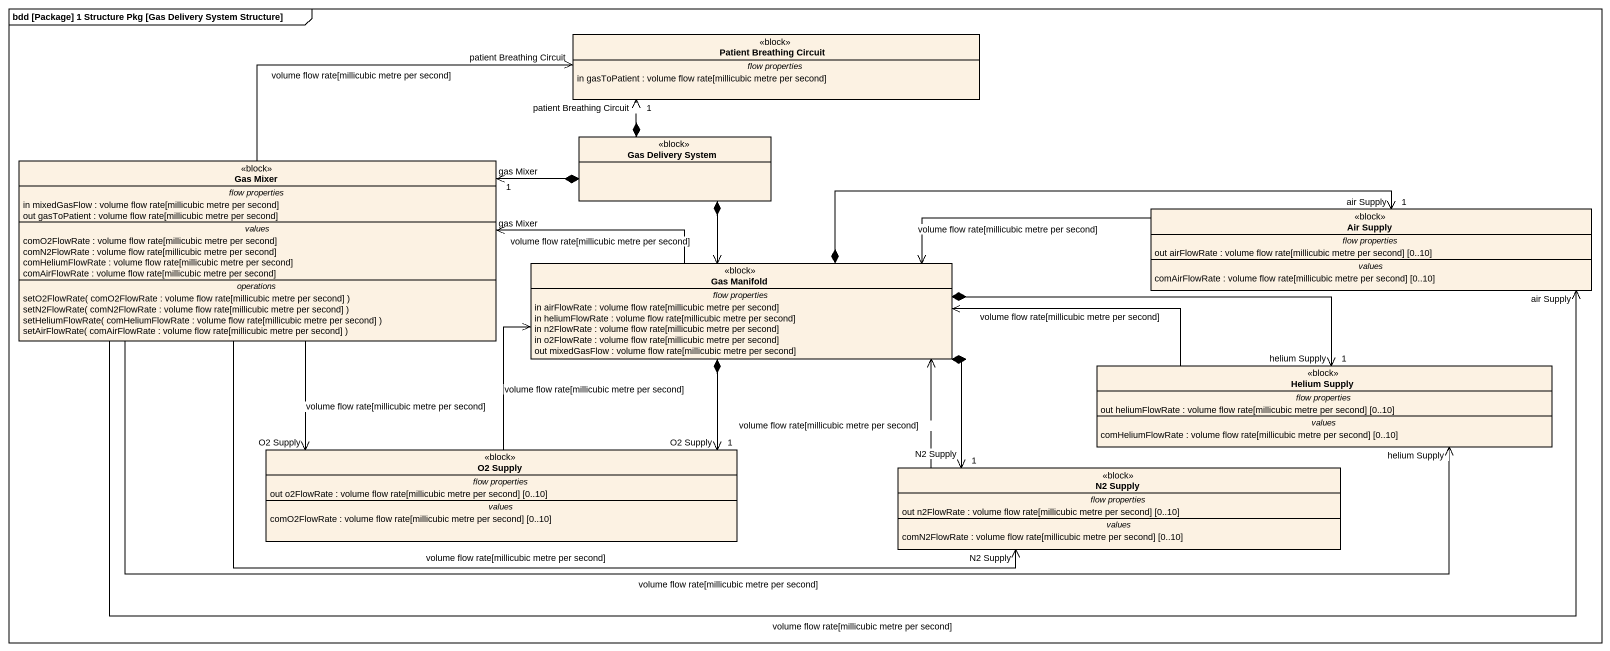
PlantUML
@startuml
mainframe bdd [Package] 1 Structure Pkg [Gas Delivery System Structure]
hide circle
hide empty members
class "Patient Breathing Circuit" as Patient_Breathing_Circuit <<block>> {
  -- flow properties --
  in gasToPatient : volume flow rate[millicubic metre per second]
}
class "Gas Delivery System" as Gas_Delivery_System <<block>>
class "Gas Mixer" as Gas_Mixer <<block>> {
  -- flow properties --
  in mixedGasFlow : volume flow rate[millicubic metre per second]
  out gasToPatient : volume flow rate[millicubic metre per second]
  -- values --
  comO2FlowRate : volume flow rate[millicubic metre per second]
  comN2FlowRate : volume flow rate[millicubic metre per second]
  comHeliumFlowRate : volume flow rate[millicubic metre per second]
  comAirFlowRate : volume flow rate[millicubic metre per second]
  -- operations --
  setO2FlowRate( comO2FlowRate : volume flow rate[millicubic metre per second] )
  setN2FlowRate( comN2FlowRate : volume flow rate[millicubic metre per second] )
  setHeliumFlowRate( comHeliumFlowRate : volume flow rate[millicubic metre per second] )
  setAirFlowRate( comAirFlowRate : volume flow rate[millicubic metre per second] )
}
class "Air Supply" as Air_Supply <<block>> {
  -- flow properties --
  out airFlowRate : volume flow rate[millicubic metre per second] [0..10]
  -- values --
  comAirFlowRate : volume flow rate[millicubic metre per second] [0..10]
}
class "Gas Manifold" as Gas_Manifold <<block>> {
  -- flow properties --
  in airFlowRate : volume flow rate[millicubic metre per second]
  in heliumFlowRate : volume flow rate[millicubic metre per second]
  in n2FlowRate : volume flow rate[millicubic metre per second]
  in o2FlowRate : volume flow rate[millicubic metre per second]
  out mixedGasFlow : volume flow rate[millicubic metre per second]
}
class "Helium Supply" as Helium_Supply <<block>> {
  -- flow properties --
  out heliumFlowRate : volume flow rate[millicubic metre per second] [0..10]
  -- values --
  comHeliumFlowRate : volume flow rate[millicubic metre per second] [0..10]
}
class "O2 Supply" as O2_Supply <<block>> {
  -- flow properties --
  out o2FlowRate : volume flow rate[millicubic metre per second] [0..10]
  -- values --
  comO2FlowRate : volume flow rate[millicubic metre per second] [0..10]
}
class "N2 Supply" as N2_Supply <<block>> {
  -- flow properties --
  out n2FlowRate : volume flow rate[millicubic metre per second] [0..10]
  -- values --
  comN2FlowRate : volume flow rate[millicubic metre per second] [0..10]
}
Gas_Delivery_System *-up-> "patient Breathing Circuit\n1" Patient_Breathing_Circuit
Gas_Delivery_System *-left-> "gas Mixer\n1" Gas_Mixer
Gas_Delivery_System *--> Gas_Manifold
Gas_Mixer -right-> "patient Breathing Circuit" Patient_Breathing_Circuit : volume flow rate[millicubic metre per second]
Gas_Mixer -right-> "air Supply" Air_Supply : volume flow rate[millicubic metre per second]
Gas_Mixer -right-> "helium Supply" Helium_Supply : volume flow rate[millicubic metre per second]
Gas_Mixer --> "O2 Supply" O2_Supply : volume flow rate[millicubic metre per second]
Gas_Mixer -right-> "N2 Supply" N2_Supply : volume flow rate[millicubic metre per second]
Air_Supply -left-> Gas_Manifold : volume flow rate[millicubic metre per second]
Gas_Manifold -left-> "gas Mixer" Gas_Mixer : volume flow rate[millicubic metre per second]
Gas_Manifold *-right-> "air Supply\n1" Air_Supply
Gas_Manifold *-right-> "helium Supply\n1" Helium_Supply
Gas_Manifold *--> "O2 Supply\n1" O2_Supply
Gas_Manifold *-right-> "N2 Supply\n1" N2_Supply
Helium_Supply -left-> Gas_Manifold : volume flow rate[millicubic metre per second]
O2_Supply -up-> Gas_Manifold : volume flow rate[millicubic metre per second]
N2_Supply -left-> Gas_Manifold : volume flow rate[millicubic metre per second]
@enduml
